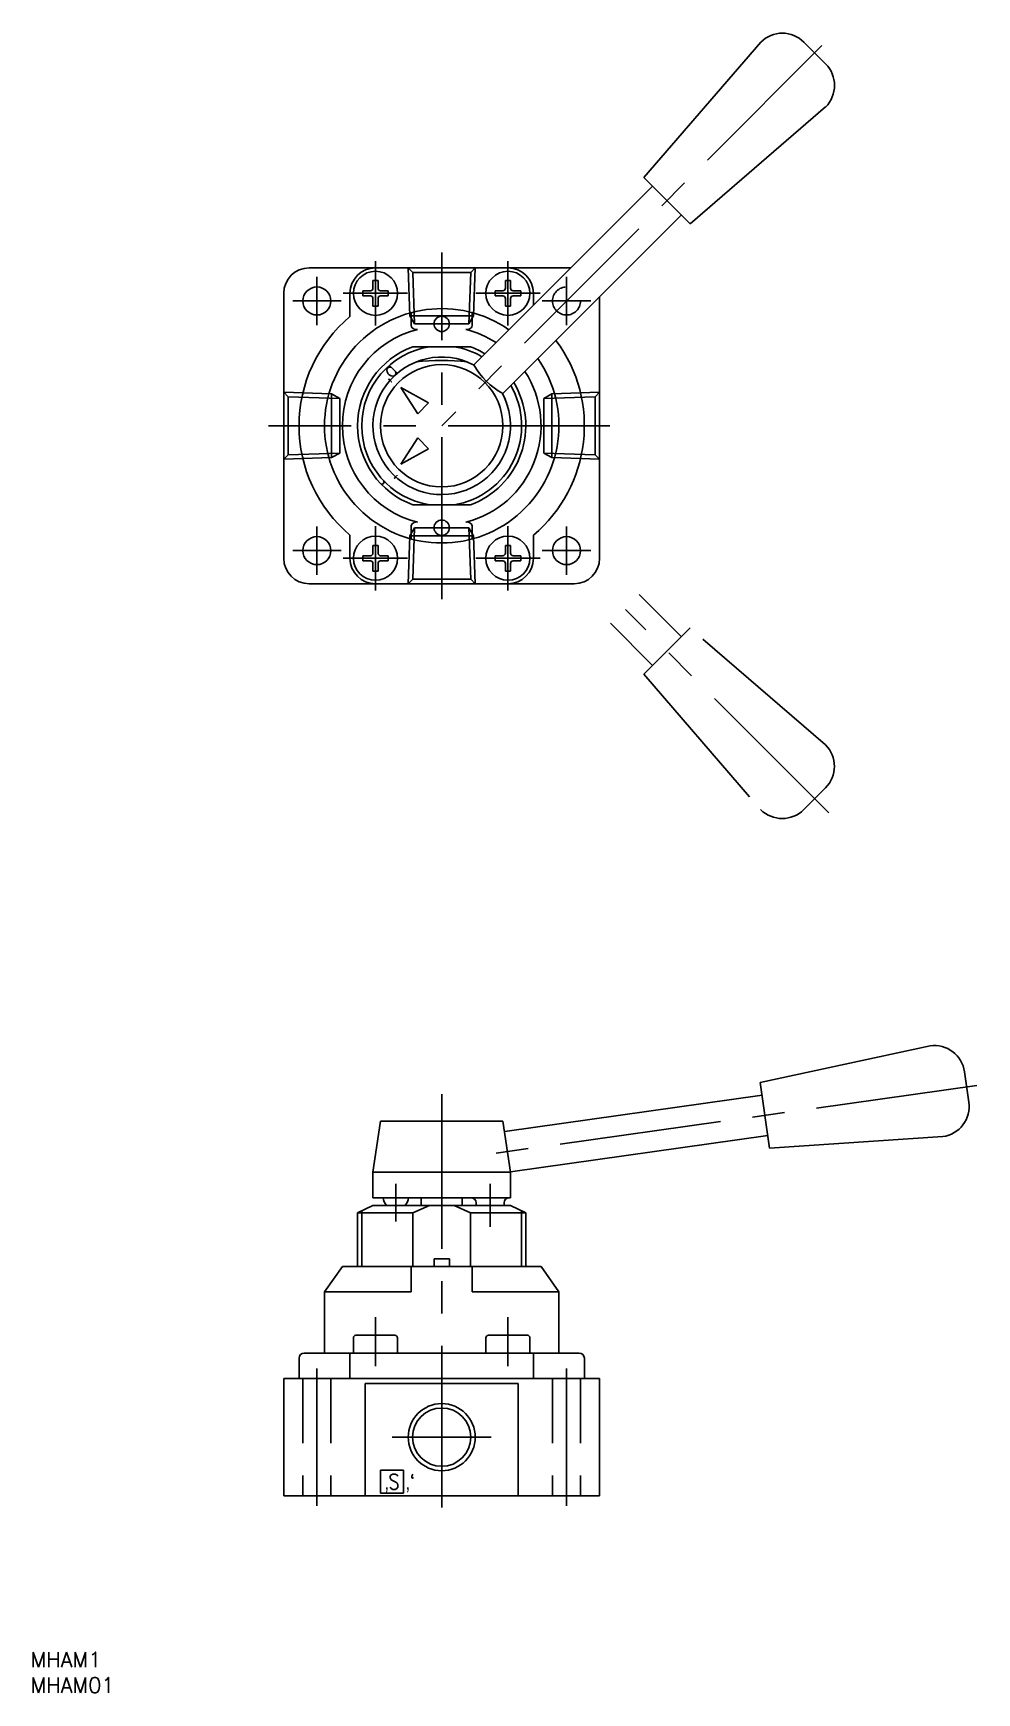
# Model space of a CAD drawing. Extents: x -49 to 136, y -39 to 287.
import ezdxf

# ---------------------------------------------------------------- set-up
doc = ezdxf.new("R2010")
doc.units = 0
for name, pattern in [('CENTER', [50.8, 31.75, -6.35, 6.35, -6.35]), ('DASHED', [19.05, 12.7, -6.35]), ('PHANTOM', [63.5, 31.75, -6.35, 6.35, -6.35, 6.35, -6.35])]:
    doc.linetypes.add(name, pattern=pattern)
doc.layers.get('0').update_dxf_attribs({"linetype": 'CONTINUOUS'})
doc.layers.add('CENTER', color=1, linetype='CENTER')
doc.styles.get("Standard").update_dxf_attribs({"font": 'txt.shx', "height": 3, "bigfont": 'bigfont.shx'})

# ---------------------------------------------------------------- blocks, each defined once
blk = doc.blocks.new('*U12')
at = {"color": 7, "linetype": 'CONTINUOUS', "width": 0.840336}
blk.add_text('‚`', height=3, dxfattribs=at).set_placement((23.98, 1.25))
blk = doc.blocks.new('*U13')
at = {"color": 7, "linetype": 'CONTINUOUS', "width": 0.840336}
blk.add_text('‚S', height=3, dxfattribs=at).set_placement((19.84, 1.25))
blk = doc.blocks.new('*U14')
at = {"color": 7, "linetype": 'CONTINUOUS', "width": 0.840336}
blk.add_text('‚a', height=3, rotation=45, dxfattribs=at).set_placement((20.57, 218.66))
blk = doc.blocks.new('*U15')
at = {"color": 7, "linetype": 'CONTINUOUS', "width": 0.840336}
blk.add_text('‚`', height=3, rotation=135, dxfattribs=at).set_placement((22.22, 199.69))
blk = doc.blocks.new('*U16')
at = {"color": 7, "linetype": 'CONTINUOUS'}
blk.add_text('MHAM1', height=3, dxfattribs=at).set_placement((-49.69, -33.67))
blk = doc.blocks.new('*U17')
at = {"color": 7, "linetype": 'CONTINUOUS'}
blk.add_text('MHAM01', height=3, dxfattribs=at).set_placement((-49.69, -38.67))

msp = doc.modelspace()

# ---------------------------------------------------------------- linework, layer by layer
at = {"color": 7, "linetype": 'CONTINUOUS'}
for p, q in [((93.62, 285.3), (70.69, 258.74)), ((102.1, 285.3), (106.34, 281.06)), ((79.78, 249.65), (106.34, 272.57)), ((70.69, 258.74), (79.78, 249.65)), ((72.3, 256.95), (37.31, 221.97)), ((77.95, 251.3), (42.97, 216.31)), ((5, 241), (56.34, 241)), ((17.5, 237), (17.5, 238.5)), ((17.5, 238.5), (18.5, 238.5)), ((18.5, 237), (18.5, 238.5)), ((43.5, 237), (43.5, 238.5)), ((43.5, 238.5), (44.5, 238.5)), ((44.5, 237), (44.5, 238.5)), ((0, 236), (0, 184)), ((13, 231.45), (13, 236)), ((15.5, 235.5), (15.5, 236.5)), ((15.5, 236.5), (17, 236.5)), ((15.5, 235.5), (17, 235.5)), ((17.5, 233.5), (17.5, 235)), ((18.5, 233.5), (18.5, 235)), ((19, 236.5), (20.5, 236.5)), ((19, 235.5), (20.5, 235.5)), ((20.5, 235.5), (20.5, 236.5)), ((41.5, 236.5), (43, 236.5)), ((41.5, 235.5), (41.5, 236.5)), ((41.5, 235.5), (43, 235.5)), ((43.5, 233.5), (43.5, 235)), ((44.5, 233.5), (44.5, 235)), ((45, 236.5), (46.5, 236.5)), ((45, 235.5), (46.5, 235.5)), ((46.5, 235.5), (46.5, 236.5)), ((49, 233.66), (49, 236)), ((62, 235.34), (62, 184)), ((17.5, 233.5), (18.5, 233.5)), ((25, 229.88), (25, 232.2)), ((37, 229.88), (37, 232.2)), ((43.5, 233.5), (44.5, 233.5)), ((25.34, 225.5), (36.66, 225.5)), ((22.98, 202.47), (26.33, 207.67)), ((28.38, 205.48), (22.98, 202.47)), ((26.33, 207.67), (28.38, 205.48)), ((25.34, 194.5), (36.66, 194.5)), ((25, 187.8), (25, 190.12)), ((25, 190.12), (25, 187.8)), ((37, 187.8), (37, 190.12)), ((37, 190.12), (37, 187.8)), ((13, 184), (13, 188.55)), ((17.5, 186.5), (18.5, 186.5)), ((17.5, 185), (17.5, 186.5)), ((18.5, 185), (18.5, 186.5)), ((43.5, 185), (43.5, 186.5)), ((43.5, 186.5), (44.5, 186.5)), ((44.5, 185), (44.5, 186.5)), ((49, 184), (49, 188.55)), ((15.5, 183.5), (15.5, 184.5)), ((15.5, 184.5), (17, 184.5)), ((15.5, 183.5), (17, 183.5)), ((17.5, 181.5), (17.5, 183)), ((18.5, 181.5), (18.5, 183)), ((19, 184.5), (20.5, 184.5)), ((19, 183.5), (20.5, 183.5)), ((20.5, 183.5), (20.5, 184.5)), ((41.5, 184.5), (43, 184.5)), ((41.5, 183.5), (41.5, 184.5)), ((41.5, 183.5), (43, 183.5)), ((43.5, 181.5), (43.5, 183)), ((44.5, 181.5), (44.5, 183)), ((45, 184.5), (46.5, 184.5)), ((45, 183.5), (46.5, 183.5)), ((46.5, 183.5), (46.5, 184.5)), ((17.5, 181.5), (18.5, 181.5)), ((43.5, 181.5), (44.5, 181.5)), ((5, 179), (57, 179)), ((126.85, 88.3), (93.53, 81.09)), ((133.63, 83.19), (134.46, 77.25)), ((43.37, 71.52), (93.88, 78.62)), ((93.53, 81.09), (95.34, 68.22)), ((17.5, 63.5), (19, 73.5)), ((19, 73.5), (43, 73.5)), ((44.5, 63.5), (43, 73.5)), ((44.49, 63.6), (94.99, 70.7)), ((95.34, 68.22), (129.35, 70.48)), ((17.5, 63.5), (44.5, 63.5)), ((17.5, 58.5), (17.5, 63.5)), ((44.5, 58.5), (44.5, 63.5)), ((14.5, 55.5), (17.5, 57)), ((14.5, 45), (14.5, 55.5)), ((14.5, 55.5), (25.34, 55.5)), ((17.5, 58.5), (44.5, 58.5)), ((44.5, 57), (17.5, 57)), ((25.34, 55.5), (28.58, 57)), ((25.34, 45), (25.34, 55.5)), ((27, 57), (27, 58.5)), ((33.42, 57), (36.66, 55.5)), ((35, 57), (35, 58.5)), ((36.66, 45), (36.66, 55.5)), ((36.66, 55.5), (47.5, 55.5)), ((37.75, 57), (37.75, 57.5)), ((43.25, 57), (43.25, 57.5)), ((44.5, 57), (47.5, 55.5)), ((47.5, 45), (47.5, 55.5)), ((32.5, 46.5), (29.5, 46.5)), ((29.5, 45), (29.5, 46.5)), ((32.5, 45), (32.5, 46.5)), ((11.5, 45), (8, 40)), ((11.5, 45), (50.5, 45)), ((25, 45), (25, 40)), ((37, 45), (37, 40)), ((50.5, 45), (54, 40)), ((8, 28), (8, 40)), ((8, 40), (25, 40)), ((37, 40), (54, 40)), ((54, 28), (54, 40)), ((13.67, 28), (13.67, 31)), ((21.82, 31.5), (14.17, 31.5)), ((22.32, 28), (22.32, 31)), ((39.67, 28), (39.67, 31)), ((47.82, 31.5), (40.17, 31.5)), ((48.32, 28), (48.32, 31)), ((3, 23), (3, 27)), ((4, 28), (58, 28)), ((13, 28), (13, 23)), ((49, 28), (49, 23)), ((59, 23), (59, 27)), ((62, 23), (0, 23)), ((0, 0), (0, 23)), ((62, 0), (62, 23)), ((46, 22), (16, 22)), ((16, 0), (16, 22)), ((46, 0), (46, 22)), ((23.5, 5), (19, 5)), ((19, 0.5), (19, 5)), ((23.5, 0.5), (23.5, 5)), ((62, 0), (0, 0)), ((23.5, 0.5), (19, 0.5))]:
    msp.add_line(p, q, dxfattribs=at)
at = {"color": 3, "linetype": 'DASHED'}
for p, q in [((24.75, 231.6), (24.42, 241)), ((25.31, 240.11), (24.42, 241)), ((25.66, 230.02), (25.31, 240.11)), ((36.69, 240.11), (25.31, 240.11)), ((36.34, 230.02), (36.69, 240.11)), ((36.69, 240.11), (37.58, 241)), ((37.25, 231.6), (37.58, 241)), ((24.75, 231.6), (25.66, 230.02)), ((24.75, 231.6), (37.25, 231.6)), ((36.34, 230.02), (37.25, 231.6)), ((25.66, 230.02), (36.34, 230.02)), ((9.4, 216.25), (0, 216.58)), ((0.89, 215.69), (0, 216.58)), ((10.98, 215.34), (0.89, 215.69)), ((0.89, 204.31), (0.89, 215.69)), ((9.4, 216.25), (10.98, 215.34)), ((9.4, 216.25), (9.4, 203.75)), ((10.98, 215.34), (10.98, 204.66)), ((52.6, 216.25), (51.02, 215.34)), ((51.02, 215.34), (61.11, 215.69)), ((51.02, 215.34), (51.02, 204.66)), ((52.6, 216.25), (62, 216.58)), ((52.6, 216.25), (52.6, 203.75)), ((61.11, 215.69), (62, 216.58)), ((61.11, 204.31), (61.11, 215.69)), ((0.89, 204.31), (0, 203.42)), ((9.4, 203.75), (0, 203.42)), ((10.98, 204.66), (0.89, 204.31)), ((10.98, 204.66), (9.4, 203.75)), ((51.02, 204.66), (52.6, 203.75)), ((51.02, 204.66), (61.11, 204.31)), ((52.6, 203.75), (62, 203.42)), ((61.11, 204.31), (62, 203.42)), ((24.75, 188.4), (25.66, 189.98)), ((25.66, 189.98), (25.31, 179.89)), ((25.66, 189.98), (36.34, 189.98)), ((36.34, 189.98), (37.25, 188.4)), ((36.34, 189.98), (36.69, 179.89)), ((24.75, 188.4), (24.42, 179)), ((24.75, 188.4), (37.25, 188.4)), ((37.25, 188.4), (37.58, 179)), ((25.31, 179.89), (24.42, 179)), ((36.69, 179.89), (25.31, 179.89)), ((36.69, 179.89), (37.58, 179)), ((3.75, 23), (3.75, 0)), ((9.25, 23), (9.25, 0)), ((52.75, 23), (52.75, 0)), ((58.25, 23), (58.25, 0))]:
    msp.add_line(p, q, dxfattribs=at)
at = {"color": 3, "linetype": 'PHANTOM'}
for p, q in [((22.98, 217.53), (26.33, 212.33)), ((28.38, 214.52), (22.98, 217.53)), ((26.33, 212.33), (28.38, 214.52)), ((78.04, 168.61), (69.77, 176.89)), ((106.99, 134.01), (67.06, 173.94)), ((72.39, 162.96), (64.11, 171.23)), ((79.76, 170.33), (70.67, 161.24)), ((106.32, 147.41), (79.76, 170.33)), ((70.67, 161.24), (93.59, 134.68)), ((106.32, 138.92), (102.08, 134.68))]:
    msp.add_line(p, q, dxfattribs=at)
at = {"color": 3, "linetype": 'CONTINUOUS'}
for p, q in [((15.31, 45), (15.31, 55.91)), ((46.69, 45), (46.69, 55.91))]:
    msp.add_line(p, q, dxfattribs=at)
at = {"color": 7, "linetype": 'CONTINUOUS'}
for centre, radius in [((18, 236), 4.33), ((44, 236), 4.33), ((6.5, 234.5), 2.75), ((31, 230), 1.5), ((31, 210), 12), ((31, 190), 1.5), ((6.5, 185.5), 2.75), ((18, 184), 4.33), ((44, 184), 4.33), ((55.5, 185.5), 2.75), ((31, 11.5), 5.72)]:
    msp.add_circle(centre, radius, dxfattribs=at)
at = {"color": 3, "linetype": 'DASHED'}
msp.add_circle((55.5, 234.5), 2.75, dxfattribs=at)
at = {"color": 3, "linetype": 'CONTINUOUS'}
msp.add_circle((31, 11.5), 6.58, dxfattribs=at)
at = {"color": 7, "linetype": 'CONTINUOUS'}
for centre, radius, start, end in [((97.86, 281.06), 6, 45.0006, 134.9998), ((102.1, 276.81), 6, 315.0002, 44.9994), ((5, 236), 5, 90, 180), ((18, 236), 5, 90, 180), ((44, 236), 5, 0, 90), ((17, 237), 0.5, 270, 0), ((17, 235), 0.5, 0, 90), ((19, 237), 0.5, 180, 270), ((19, 235), 0.5, 90, 180), ((43, 237), 0.5, 270, 0), ((43, 235), 0.5, 0, 90), ((45, 237), 0.5, 180, 270), ((45, 235), 0.5, 90, 180), ((31, 210), 28, 130.0052, 229.9948), ((31, 210), 23, 55.0154, 34.9846), ((31, 210), 19.5, 104.117, 255.883), ((26, 229.88), 1, 180, 284.117), ((36, 229.88), 1, 255.883, 0), ((31, 210), 19.5, 56.837, 75.883), ((31, 210), 19.5, 56.837, 75.883), ((31, 210), 16.5, 110.05, 249.95), ((31, 210), 16.5, 59.0297, 69.95), ((31, 210), 28, 310.0052, 36.7868), ((31, 210), 13.5, 61.9652, 28.0348), ((31, 174.6), 48.2, 84.0451, 95.9549), ((50.11, 229.11), 14.65, 209.1537, 240.8463), ((31, 210), 19.5, 284.117, 33.163), ((31, 210), 16.5, 290.05, 30.9703), ((31, 210), 13.5, 16.9652, 28.0348), ((26, 190.12), 1, 75.883, 180), ((36, 190.12), 1, 0, 104.117), ((5, 184), 5, 180, 270), ((18, 184), 5, 180, 270), ((17, 185), 0.5, 270, 0), ((17, 183), 0.5, 0, 90), ((19, 185), 0.5, 180, 270), ((19, 183), 0.5, 90, 180), ((43, 185), 0.5, 270, 0), ((43, 183), 0.5, 0, 90), ((44, 184), 5, 270, 0), ((45, 185), 0.5, 180, 270), ((45, 183), 0.5, 90, 180), ((57, 184), 5, 270, 0), ((127.68, 82.36), 6, 8, 98), ((128.52, 76.42), 6, 278, 8), ((22, 58.68), 2.5, 184.1637, 222.2686), ((22, 58.68), 2.5, 317.7314, 355.8363), ((36.75, 57.5), 1, 0, 90), ((44.25, 57.5), 1, 90, 180), ((14.17, 31), 0.5, 90, 180), ((21.82, 31), 0.5, 0, 90), ((40.17, 31), 0.5, 90, 180), ((47.82, 31), 0.5, 0, 90), ((4, 27), 1, 90, 180), ((58, 27), 1, 0, 90)]:
    msp.add_arc(centre, radius, start, end, dxfattribs=at)
at = {"color": 3, "linetype": 'CONTINUOUS'}
for start, end in [(98.8791, 261.1209), (59.7719, 81.1209), (278.8791, 30.2281)]:
    msp.add_arc((31, 210), 15.69, start, end, dxfattribs=at)
at = {"color": 3, "linetype": 'PHANTOM'}
for centre, start, end in [((102.08, 143.16), 315.0006, 44.9998), ((97.84, 138.92), 225.0002, 314.9994)]:
    msp.add_arc(centre, 6, start, end, dxfattribs=at)
at = {"layer": 'CENTER', "color": 1, "linetype": 'CENTER'}
for p, q in [((105.61, 284.61), (31, 210)), ((18, 242.32), (18, 229.67)), ((31, 176), (31, 244)), ((44, 242.32), (44, 229.67)), ((6.5, 239.25), (6.5, 229.75)), ((55.5, 239.25), (55.5, 229.75)), ((11.67, 236), (24.32, 236)), ((37.67, 236), (50.32, 236)), ((1.75, 234.5), (11.25, 234.5)), ((50.75, 234.5), (60.25, 234.5)), ((26.25, 230), (35.75, 230)), ((64, 210), (-3, 210)), ((6.5, 190.25), (6.5, 180.75)), ((18, 190.32), (18, 177.67)), ((26.25, 190), (35.75, 190)), ((26.25, 190), (35.75, 190)), ((44, 190.32), (44, 177.67)), ((55.5, 190.25), (55.5, 180.75)), ((1.75, 185.5), (11.25, 185.5)), ((11.67, 184), (24.32, 184)), ((37.67, 184), (50.32, 184)), ((50.75, 185.5), (60.25, 185.5)), ((31, -2.33), (31, 78.84)), ((136.02, 80.5), (40.99, 67.14)), ((22, 53.81), (22, 61.2)), ((40.5, 52.81), (40.5, 61.21)), ((18, 25.44), (18, 35.03)), ((44, 25.44), (44, 35.03)), ((6.5, 25), (6.5, -2)), ((55.5, 25), (55.5, -2)), ((40.7, 11.5), (21.3, 11.5))]:
    msp.add_line(p, q, dxfattribs=at)

# ---------------------------------------------------------------- block references
at = {"color": 7, "linetype": 'CONTINUOUS'}
for name in ['*U14', '*U15', '*U13', '*U12', '*U16', '*U17']:
    msp.add_blockref(name, (0, 0), dxfattribs=at)

doc.saveas('drawing.dxf')
